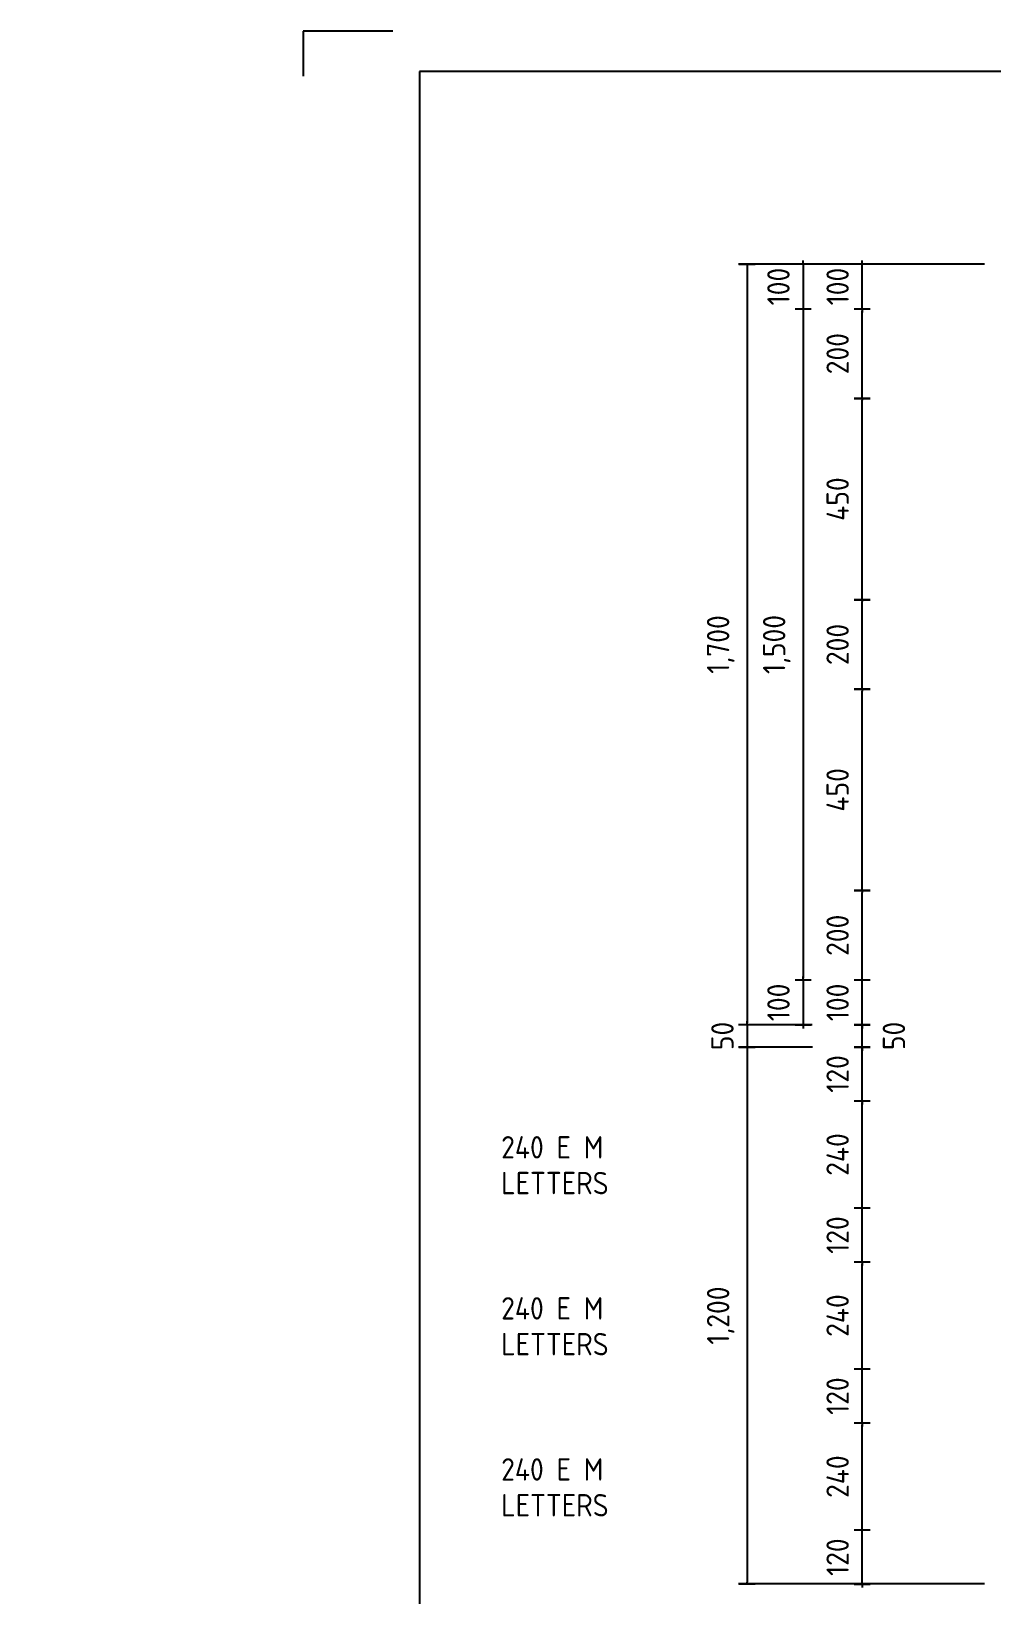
# Model space of a CAD drawing. Extents: x -30 to 420, y 0 to 297.
# Drawn here: x -30.4 to 76.9, y 122.3 to 297 of the extents above; entities that cross this region are included whole.
import ezdxf
from ezdxf.enums import TextEntityAlignment as Align

# ---------------------------------------------------------------- set-up
doc = ezdxf.new("R2010")
doc.units = 0
doc.header["$LTSCALE"] = 12
doc.header["$MEASUREMENT"] = 0
doc.layers.get('0').update_dxf_attribs({"linetype": 'CONTINUOUS'})
doc.layers.get('Defpoints').update_dxf_attribs({"linetype": 'CONTINUOUS'})
for name, color, linetype in [('COMMENTS', 4, 'CONTINUOUS'), ('L25', 1, 'CONTINUOUS'), ('L35', 3, 'CONTINUOUS'), ('T25', 1, 'CONTINUOUS'), ('TBLK18', 4, 'CONTINUOUS'), ('TBLK25', 1, 'CONTINUOUS'), ('TBLK35', 3, 'CONTINUOUS'), ('TBLK50', 7, 'CONTINUOUS')]:
    doc.layers.add(name, color=color, linetype=linetype)
doc.styles.add('ISO', font='iso')
doc.dimstyles.new('SIGNSDIM-20', dxfattribs={"dimtxt": 2.5, "dimasz": 0.2, "dimexe": 1.5, "dimexo": 2, "dimgap": 1.5, "dimtad": 1, "dimdec": 0, "dimlfac": 20, "dimrnd": 1, "dimdsep": 46, "dimlunit": 6, "dimtxsty": 'ISO', "dimblk": 'SGNDIM', "dimcen": 2.5, "dimse1": 1, "dimse2": 1, "dimadec": 0, "dimazin": 0, "dimtfac": 1, "dimtdec": 0, "dimtix": 1, "dimtmove": 0, "dimatfit": 3, "dimldrblk": 'SGNDIM', "dimfxl": 1, "dimtolj": 1, "dimtzin": 0, "dimarcsym": 0})

# ---------------------------------------------------------------- blocks, each defined once
blk = doc.blocks.new('BLK8DES')
at = {"layer": 'COMMENTS', "style": 'ISO'}
for s, p in [('240 E M', (0, 0)), ('LETTERS', (0, -4))]:
    blk.add_text(s, height=2.5, dxfattribs=at).set_placement(p)
blk = doc.blocks.new('BLK7DES')
at = {"layer": 'COMMENTS', "style": 'ISO'}
for s, p in [('240 E M', (0, 0)), ('LETTERS', (0, -4))]:
    blk.add_text(s, height=2.5, dxfattribs=at).set_placement(p)
blk = doc.blocks.new('BLK9DES')
at = {"layer": 'COMMENTS', "style": 'ISO'}
for s, p in [('240 E M', (0, 0)), ('LETTERS', (0, -4))]:
    blk.add_text(s, height=2.5, dxfattribs=at).set_placement(p)
blk = doc.blocks.new('A3BBLK')
at = {"layer": 'TBLK25'}
for p, q in [((10, 297), (0, 297)), ((0, 297), (0, 292))]:
    blk.add_line(p, q, dxfattribs=at)
at = {"layer": 'TBLK50'}
for p, q in [((415.5, 292.5), (13, 292.5)), ((13, 292.5), (13, 4.5))]:
    blk.add_line(p, q, dxfattribs=at)
blk = doc.blocks.new('a3_in_vtblk_trial')
blk.add_blockref('A3BBLK', (0, 0))
at = {"layer": 'TBLK18', "style": 'ISO'}
blk.add_attdef('MR_DIRECTORATE', text='', height=1.5, dxfattribs=at).set_placement((381.5, 67.12), align=Align.CENTER)
for tag, p in [('STREET_NAME', (355.51, 61.1)), ('SUBURB_POSTCODE', (388.49, 61.1)), ('TELEPHONE_NO.', (368.31, 58.84)), ('FAX_NO.', (393.56, 58.84))]:
    blk.add_attdef(tag, p, '', height=1.5, dxfattribs=at)
at = {"layer": 'TBLK25', "style": 'ISO'}
for tag, height, p in [('MR_BRANCH', 2, (381.5, 64.2)), ('ROAD_SECTION', 1.75, (384.5, 29.16)), ('SLK', 1.75, (384.5, 26.11)), ('CHAINAGE', 1.75, (384.5, 19.21)), ('DRG_TYPE_03', 1.75, (360.51, 11.5)), ('DRG_TYPE_02', 1.75, (360.51, 8.36)), ('DRG_TYPE_01', 1.75, (360.3, 5.42))]:
    blk.add_attdef(tag, text='', height=height, dxfattribs=at).set_placement(p, align=Align.CENTER)
for tag, p, height in [('FILE_NUMBER', (371.77, 53.24), 2.5), ('DESIGNED_/_DRAWN', (371.77, 48.49), 2), ('DATE', (405.68, 48.49), 2), ('VERIFIED', (371.77, 43.49), 2), ('DATE', (405.68, 43.4), 2), ('APPROVED', (371.77, 38.49), 2), ('DATE', (405.68, 38.39), 2), ('LOCAL_AUTHORITY', (370.48, 16.73), 1.25)]:
    blk.add_attdef(tag, p, '', height=height, dxfattribs=at)
at = {"layer": 'TBLK35', "style": 'ISO', "width": 0.9}
for tag, p in [('ROAD_PROJECT&NUMBER', (384.5, 32.23)), ('DRAWING_DESCRIPTION', (384.5, 22.29))]:
    blk.add_attdef(tag, text='', height=2.5, dxfattribs=at).set_placement(p, align=Align.CENTER)
at = {"layer": 'TBLK50', "style": 'ISO'}
blk.add_attdef('DRG_NUMBER', (370.5, 6.02), '', height=5, dxfattribs=at)
blk = doc.blocks.new('SGNDIM')
for p, q in [((0, 0), (-1, 0)), ((0, 4.5), (0, -4.5))]:
    blk.add_line(p, q)
blk = doc.blocks.new('*D8')
at = {"layer": 'Defpoints', "color": 0}
for p in [(59.74, 129.47), (62.45, 129.47), (59.74, 123.47)]:
    blk.add_point(p, dxfattribs=at)
at = {"layer": 'L25', "color": 0, "lineweight": -2}
for p, q in [((62.45, 129.67), (62.45, 129.87)), ((62.45, 123.47), (62.45, 129.47)), ((62.45, 123.27), (62.45, 123.07))]:
    blk.add_line(p, q, dxfattribs=at)
at = {"layer": 'L25', "color": 0, "lineweight": -2, "xscale": 0.2, "yscale": 0.2, "zscale": 0.2}
for p, rotation in [((62.45, 129.47), 270), ((62.45, 123.47), 90)]:
    blk.add_blockref('SGNDIM', p, dxfattribs=dict(at, rotation=rotation))
at = {"layer": 'L25', "color": 0, "insert": (59.7, 126.47), "char_height": 2.5, "attachment_point": 5, "rotation": 90, "style": 'ISO'}
blk.add_mtext('\\A1;120', dxfattribs=at)
blk = doc.blocks.new('*D9')
at = {"layer": 'Defpoints', "color": 0}
for p in [(62.45, 141.47), (62.45, 141.47), (59.74, 129.47)]:
    blk.add_point(p, dxfattribs=at)
at = {"layer": 'L25', "color": 0, "lineweight": -2}
blk.add_line((62.45, 129.67), (62.45, 141.27), dxfattribs=at)
at = {"layer": 'L25', "color": 0, "lineweight": -2, "xscale": 0.2, "yscale": 0.2, "zscale": 0.2}
for p, rotation in [((62.45, 141.47), 90), ((62.45, 129.47), 270)]:
    blk.add_blockref('SGNDIM', p, dxfattribs=dict(at, rotation=rotation))
at = {"layer": 'L25', "color": 0, "insert": (59.7, 135.47), "char_height": 2.5, "attachment_point": 5, "rotation": 90, "style": 'ISO'}
blk.add_mtext('\\A1;240', dxfattribs=at)
blk = doc.blocks.new('*D10')
at = {"layer": 'Defpoints', "color": 0}
for p in [(62.45, 147.47), (62.45, 147.47), (62.45, 141.47)]:
    blk.add_point(p, dxfattribs=at)
at = {"layer": 'L25', "color": 0, "lineweight": -2}
for p, q in [((62.45, 147.67), (62.45, 147.87)), ((62.45, 141.47), (62.45, 147.47)), ((62.45, 141.27), (62.45, 141.07))]:
    blk.add_line(p, q, dxfattribs=at)
at = {"layer": 'L25', "color": 0, "lineweight": -2, "xscale": 0.2, "yscale": 0.2, "zscale": 0.2}
for p, rotation in [((62.45, 147.47), 270), ((62.45, 141.47), 90)]:
    blk.add_blockref('SGNDIM', p, dxfattribs=dict(at, rotation=rotation))
at = {"layer": 'L25', "color": 0, "insert": (59.7, 144.47), "char_height": 2.5, "attachment_point": 5, "rotation": 90, "style": 'ISO'}
blk.add_mtext('\\A1;120', dxfattribs=at)
blk = doc.blocks.new('*D11')
at = {"layer": 'Defpoints', "color": 0}
for p in [(62.45, 159.47), (62.45, 159.47), (62.45, 147.47)]:
    blk.add_point(p, dxfattribs=at)
at = {"layer": 'L25', "color": 0, "lineweight": -2}
blk.add_line((62.45, 147.67), (62.45, 159.27), dxfattribs=at)
at = {"layer": 'L25', "color": 0, "lineweight": -2, "xscale": 0.2, "yscale": 0.2, "zscale": 0.2}
for p, rotation in [((62.45, 159.47), 90), ((62.45, 147.47), 270)]:
    blk.add_blockref('SGNDIM', p, dxfattribs=dict(at, rotation=rotation))
at = {"layer": 'L25', "color": 0, "insert": (59.7, 153.47), "char_height": 2.5, "attachment_point": 5, "rotation": 90, "style": 'ISO'}
blk.add_mtext('\\A1;240', dxfattribs=at)
blk = doc.blocks.new('*D12')
at = {"layer": 'Defpoints', "color": 0}
for p in [(62.45, 165.47), (62.45, 165.47), (62.45, 159.47)]:
    blk.add_point(p, dxfattribs=at)
at = {"layer": 'L25', "color": 0, "lineweight": -2}
for p, q in [((62.45, 165.67), (62.45, 165.87)), ((62.45, 159.47), (62.45, 165.47)), ((62.45, 159.27), (62.45, 159.07))]:
    blk.add_line(p, q, dxfattribs=at)
at = {"layer": 'L25', "color": 0, "lineweight": -2, "xscale": 0.2, "yscale": 0.2, "zscale": 0.2}
for p, rotation in [((62.45, 165.47), 270), ((62.45, 159.47), 90)]:
    blk.add_blockref('SGNDIM', p, dxfattribs=dict(at, rotation=rotation))
at = {"layer": 'L25', "color": 0, "insert": (59.7, 162.47), "char_height": 2.5, "attachment_point": 5, "rotation": 90, "style": 'ISO'}
blk.add_mtext('\\A1;120', dxfattribs=at)
blk = doc.blocks.new('*D13')
at = {"layer": 'Defpoints', "color": 0}
for p in [(62.45, 177.47), (62.45, 177.47), (62.45, 165.47)]:
    blk.add_point(p, dxfattribs=at)
at = {"layer": 'L25', "color": 0, "lineweight": -2}
blk.add_line((62.45, 165.67), (62.45, 177.27), dxfattribs=at)
at = {"layer": 'L25', "color": 0, "lineweight": -2, "xscale": 0.2, "yscale": 0.2, "zscale": 0.2}
for p, rotation in [((62.45, 177.47), 90), ((62.45, 165.47), 270)]:
    blk.add_blockref('SGNDIM', p, dxfattribs=dict(at, rotation=rotation))
at = {"layer": 'L25', "color": 0, "insert": (59.7, 171.47), "char_height": 2.5, "attachment_point": 5, "rotation": 90, "style": 'ISO'}
blk.add_mtext('\\A1;240', dxfattribs=at)
blk = doc.blocks.new('*D14')
at = {"layer": 'Defpoints', "color": 0}
for p in [(62.45, 183.47), (62.45, 183.47), (62.45, 177.47)]:
    blk.add_point(p, dxfattribs=at)
at = {"layer": 'L25', "color": 0, "lineweight": -2}
for p, q in [((62.45, 183.67), (62.45, 183.87)), ((62.45, 177.47), (62.45, 183.47)), ((62.45, 177.27), (62.45, 177.07))]:
    blk.add_line(p, q, dxfattribs=at)
at = {"layer": 'L25', "color": 0, "lineweight": -2, "xscale": 0.2, "yscale": 0.2, "zscale": 0.2}
for p, rotation in [((62.45, 183.47), 270), ((62.45, 177.47), 90)]:
    blk.add_blockref('SGNDIM', p, dxfattribs=dict(at, rotation=rotation))
at = {"layer": 'L25', "color": 0, "insert": (59.7, 180.47), "char_height": 2.5, "attachment_point": 5, "rotation": 90, "style": 'ISO'}
blk.add_mtext('\\A1;120', dxfattribs=at)
blk = doc.blocks.new('*D15')
at = {"layer": 'Defpoints', "color": 0}
for p in [(62.45, 190.97), (62.45, 190.97), (62.45, 185.97)]:
    blk.add_point(p, dxfattribs=at)
at = {"layer": 'L25', "color": 0, "lineweight": -2}
for p, q in [((62.45, 191.17), (62.45, 191.37)), ((62.45, 185.97), (62.45, 190.97)), ((62.45, 185.77), (62.45, 185.57))]:
    blk.add_line(p, q, dxfattribs=at)
at = {"layer": 'L25', "color": 0, "lineweight": -2, "xscale": 0.2, "yscale": 0.2, "zscale": 0.2}
for p, rotation in [((62.45, 190.97), 270), ((62.45, 185.97), 90)]:
    blk.add_blockref('SGNDIM', p, dxfattribs=dict(at, rotation=rotation))
at = {"layer": 'L25', "color": 0, "insert": (59.7, 188.47), "char_height": 2.5, "attachment_point": 5, "rotation": 90, "style": 'ISO'}
blk.add_mtext('\\A1;100', dxfattribs=at)
blk = doc.blocks.new('*D16')
at = {"layer": 'Defpoints', "color": 0}
for p in [(62.45, 200.97), (62.45, 200.97), (62.45, 190.97)]:
    blk.add_point(p, dxfattribs=at)
at = {"layer": 'L25', "color": 0, "lineweight": -2}
blk.add_line((62.45, 191.17), (62.45, 200.77), dxfattribs=at)
at = {"layer": 'L25', "color": 0, "lineweight": -2, "xscale": 0.2, "yscale": 0.2, "zscale": 0.2}
for p, rotation in [((62.45, 200.97), 90), ((62.45, 190.97), 270)]:
    blk.add_blockref('SGNDIM', p, dxfattribs=dict(at, rotation=rotation))
at = {"layer": 'L25', "color": 0, "insert": (59.7, 195.97), "char_height": 2.5, "attachment_point": 5, "rotation": 90, "style": 'ISO'}
blk.add_mtext('\\A1;200', dxfattribs=at)
blk = doc.blocks.new('*D17')
at = {"layer": 'Defpoints', "color": 0}
for p in [(62.45, 223.47), (62.45, 223.47), (62.45, 200.97)]:
    blk.add_point(p, dxfattribs=at)
at = {"layer": 'L25', "color": 0, "lineweight": -2}
blk.add_line((62.45, 201.17), (62.45, 223.27), dxfattribs=at)
at = {"layer": 'L25', "color": 0, "lineweight": -2, "xscale": 0.2, "yscale": 0.2, "zscale": 0.2}
for p, rotation in [((62.45, 223.47), 90), ((62.45, 200.97), 270)]:
    blk.add_blockref('SGNDIM', p, dxfattribs=dict(at, rotation=rotation))
at = {"layer": 'L25', "color": 0, "insert": (59.7, 212.22), "char_height": 2.5, "attachment_point": 5, "rotation": 90, "style": 'ISO'}
blk.add_mtext('\\A1;450', dxfattribs=at)
blk = doc.blocks.new('*D18')
at = {"layer": 'Defpoints', "color": 0}
for p in [(62.45, 233.47), (62.45, 233.47), (62.45, 223.47)]:
    blk.add_point(p, dxfattribs=at)
at = {"layer": 'L25', "color": 0, "lineweight": -2}
blk.add_line((62.45, 223.67), (62.45, 233.27), dxfattribs=at)
at = {"layer": 'L25', "color": 0, "lineweight": -2, "xscale": 0.2, "yscale": 0.2, "zscale": 0.2}
for p, rotation in [((62.45, 233.47), 90), ((62.45, 223.47), 270)]:
    blk.add_blockref('SGNDIM', p, dxfattribs=dict(at, rotation=rotation))
at = {"layer": 'L25', "color": 0, "insert": (59.7, 228.47), "char_height": 2.5, "attachment_point": 5, "rotation": 90, "style": 'ISO'}
blk.add_mtext('\\A1;200', dxfattribs=at)
blk = doc.blocks.new('*D19')
at = {"layer": 'Defpoints', "color": 0}
for p in [(62.45, 265.97), (62.45, 265.97), (62.45, 255.97)]:
    blk.add_point(p, dxfattribs=at)
at = {"layer": 'L25', "color": 0, "lineweight": -2}
blk.add_line((62.45, 256.17), (62.45, 265.77), dxfattribs=at)
at = {"layer": 'L25', "color": 0, "lineweight": -2, "xscale": 0.2, "yscale": 0.2, "zscale": 0.2}
for p, rotation in [((62.45, 265.97), 90), ((62.45, 255.97), 270)]:
    blk.add_blockref('SGNDIM', p, dxfattribs=dict(at, rotation=rotation))
at = {"layer": 'L25', "color": 0, "insert": (59.7, 260.97), "char_height": 2.5, "attachment_point": 5, "rotation": 90, "style": 'ISO'}
blk.add_mtext('\\A1;200', dxfattribs=at)
blk = doc.blocks.new('*D20')
at = {"layer": 'Defpoints', "color": 0}
for p in [(-10.38, 270.97), (62.45, 270.97), (62.45, 265.97)]:
    blk.add_point(p, dxfattribs=at)
at = {"layer": 'L25', "color": 0, "lineweight": -2}
for p, q in [((62.45, 271.17), (62.45, 271.37)), ((62.45, 265.97), (62.45, 270.97)), ((62.45, 265.77), (62.45, 265.57))]:
    blk.add_line(p, q, dxfattribs=at)
at = {"layer": 'L25', "color": 0, "lineweight": -2, "xscale": 0.2, "yscale": 0.2, "zscale": 0.2}
for p, rotation in [((62.45, 270.97), 270), ((62.45, 265.97), 90)]:
    blk.add_blockref('SGNDIM', p, dxfattribs=dict(at, rotation=rotation))
at = {"layer": 'L25', "color": 0, "insert": (59.7, 268.47), "char_height": 2.5, "attachment_point": 5, "rotation": 90, "style": 'ISO'}
blk.add_mtext('\\A1;100', dxfattribs=at)
blk = doc.blocks.new('*D21')
at = {"layer": 'Defpoints', "color": 0}
for p in [(62.45, 255.97), (62.45, 255.97), (62.45, 233.47)]:
    blk.add_point(p, dxfattribs=at)
at = {"layer": 'L25', "color": 0, "lineweight": -2}
blk.add_line((62.45, 233.67), (62.45, 255.77), dxfattribs=at)
at = {"layer": 'L25', "color": 0, "lineweight": -2, "xscale": 0.2, "yscale": 0.2, "zscale": 0.2}
for p, rotation in [((62.45, 255.97), 90), ((62.45, 233.47), 270)]:
    blk.add_blockref('SGNDIM', p, dxfattribs=dict(at, rotation=rotation))
at = {"layer": 'L25', "color": 0, "insert": (59.7, 244.72), "char_height": 2.5, "attachment_point": 5, "rotation": 90, "style": 'ISO'}
blk.add_mtext('\\A1;450', dxfattribs=at)
blk = doc.blocks.new('*D22')
at = {"layer": 'Defpoints', "color": 0}
for p in [(50.03, 270.97), (49.58, 185.97), (50.03, 185.97)]:
    blk.add_point(p, dxfattribs=at)
at = {"layer": 'L25', "color": 0, "lineweight": -2}
blk.add_line((49.58, 270.77), (49.58, 186.17), dxfattribs=at)
at = {"layer": 'L25', "color": 0, "lineweight": -2, "xscale": 0.2, "yscale": 0.2, "zscale": 0.2}
for p, rotation in [((49.58, 270.97), 90), ((49.58, 185.97), 270)]:
    blk.add_blockref('SGNDIM', p, dxfattribs=dict(at, rotation=rotation))
at = {"layer": 'L25', "color": 0, "insert": (46.64, 228.47), "char_height": 2.5, "attachment_point": 5, "rotation": 90, "style": 'ISO'}
blk.add_mtext('\\A1;1,700', dxfattribs=at)
blk = doc.blocks.new('*D23')
at = {"layer": 'Defpoints', "color": 0}
for p in [(50.03, 185.97), (49.58, 183.47), (49.58, 183.47)]:
    blk.add_point(p, dxfattribs=at)
at = {"layer": 'L25', "color": 0, "lineweight": -2}
for p, q in [((49.58, 186.17), (49.58, 186.37)), ((49.58, 185.97), (49.58, 183.47)), ((49.58, 183.27), (49.58, 183.07))]:
    blk.add_line(p, q, dxfattribs=at)
at = {"layer": 'L25', "color": 0, "lineweight": -2, "xscale": 0.2, "yscale": 0.2, "zscale": 0.2}
for p, rotation in [((49.58, 185.97), 270), ((49.58, 183.47), 90)]:
    blk.add_blockref('SGNDIM', p, dxfattribs=dict(at, rotation=rotation))
at = {"layer": 'L25', "color": 0, "insert": (46.83, 184.72), "char_height": 2.5, "attachment_point": 5, "rotation": 90, "style": 'ISO'}
blk.add_mtext('\\A1;50', dxfattribs=at)
blk = doc.blocks.new('*D24')
at = {"layer": 'Defpoints', "color": 0}
for p in [(49.58, 183.47), (49.58, 123.47), (49.58, 123.47)]:
    blk.add_point(p, dxfattribs=at)
at = {"layer": 'L25', "color": 0, "lineweight": -2}
blk.add_line((49.58, 183.27), (49.58, 123.67), dxfattribs=at)
at = {"layer": 'L25', "color": 0, "lineweight": -2, "xscale": 0.2, "yscale": 0.2, "zscale": 0.2}
for p, rotation in [((49.58, 183.47), 90), ((49.58, 123.47), 270)]:
    blk.add_blockref('SGNDIM', p, dxfattribs=dict(at, rotation=rotation))
at = {"layer": 'L25', "color": 0, "insert": (46.64, 153.47), "char_height": 2.5, "attachment_point": 5, "rotation": 90, "style": 'ISO'}
blk.add_mtext('\\A1;1,200', dxfattribs=at)
blk = doc.blocks.new('*D68')
at = {"layer": 'Defpoints', "color": 0}
for p in [(62.45, 270.97), (55.84, 265.97), (62.45, 265.97)]:
    blk.add_point(p, dxfattribs=at)
at = {"layer": 'L25', "color": 0, "lineweight": -2}
for p, q in [((55.84, 271.17), (55.84, 271.37)), ((55.84, 270.97), (55.84, 265.97)), ((55.84, 265.77), (55.84, 265.57))]:
    blk.add_line(p, q, dxfattribs=at)
at = {"layer": 'L25', "color": 0, "lineweight": -2, "xscale": 0.2, "yscale": 0.2, "zscale": 0.2}
for p, rotation in [((55.84, 270.97), 270), ((55.84, 265.97), 90)]:
    blk.add_blockref('SGNDIM', p, dxfattribs=dict(at, rotation=rotation))
at = {"layer": 'L25', "color": 0, "insert": (53.09, 268.47), "char_height": 2.5, "attachment_point": 5, "rotation": 90, "style": 'ISO'}
blk.add_mtext('\\A1;100', dxfattribs=at)
blk = doc.blocks.new('*D69')
at = {"layer": 'Defpoints', "color": 0}
for p in [(62.45, 265.97), (55.84, 190.97), (55.84, 190.97)]:
    blk.add_point(p, dxfattribs=at)
at = {"layer": 'L25', "color": 0, "lineweight": -2}
blk.add_line((55.84, 265.77), (55.84, 191.17), dxfattribs=at)
at = {"layer": 'L25', "color": 0, "lineweight": -2, "xscale": 0.2, "yscale": 0.2, "zscale": 0.2}
for p, rotation in [((55.84, 265.97), 90), ((55.84, 190.97), 270)]:
    blk.add_blockref('SGNDIM', p, dxfattribs=dict(at, rotation=rotation))
at = {"layer": 'L25', "color": 0, "insert": (52.9, 228.47), "char_height": 2.5, "attachment_point": 5, "rotation": 90, "style": 'ISO'}
blk.add_mtext('\\A1;1,500', dxfattribs=at)
blk = doc.blocks.new('*D70')
at = {"layer": 'Defpoints', "color": 0}
for p in [(55.84, 190.97), (-30.38, 185.97), (55.84, 185.97)]:
    blk.add_point(p, dxfattribs=at)
at = {"layer": 'L25', "color": 0, "lineweight": -2}
for p, q in [((55.84, 191.17), (55.84, 191.37)), ((55.84, 190.97), (55.84, 185.97)), ((55.84, 185.77), (55.84, 185.57))]:
    blk.add_line(p, q, dxfattribs=at)
at = {"layer": 'L25', "color": 0, "lineweight": -2, "xscale": 0.2, "yscale": 0.2, "zscale": 0.2}
for p, rotation in [((55.84, 190.97), 270), ((55.84, 185.97), 90)]:
    blk.add_blockref('SGNDIM', p, dxfattribs=dict(at, rotation=rotation))
at = {"layer": 'L25', "color": 0, "insert": (53.09, 188.47), "char_height": 2.5, "attachment_point": 5, "rotation": 90, "style": 'ISO'}
blk.add_mtext('\\A1;100', dxfattribs=at)

msp = doc.modelspace()

# ---------------------------------------------------------------- linework, layer by layer
at = {"layer": 'L25'}
for p, q in [((62.451, 186.172), (62.451, 186.372)), ((62.451, 183.472), (62.451, 185.972)), ((62.451, 183.272), (62.451, 183.072))]:
    msp.add_line(p, q, dxfattribs=at)
at = {"layer": 'T25'}
for p, q in [((76.112, 270.972), (48.612, 270.972)), ((56.848, 185.972), (48.612, 185.972)), ((56.904, 183.472), (48.612, 183.472)), ((76.112, 123.472), (48.612, 123.472)), ((76.112, 123.472), (55.249, 123.472))]:
    msp.add_line(p, q, dxfattribs=at)

# ---------------------------------------------------------------- block references
at = {"layer": 'L25'}
msp.add_blockref('a3_in_vtblk_trial', (0, 0), dxfattribs=at)
at = {"layer": 'L25', "xscale": 0.2, "yscale": 0.2, "zscale": 0.2}
for p, rotation in [((62.451, 185.972), 270), ((62.451, 183.472), 90)]:
    msp.add_blockref('SGNDIM', p, dxfattribs=dict(at, rotation=rotation))
at = {"layer": 'L35'}
for name, p in [('BLK8DES', (22.112, 171.026)), ('BLK7DES', (22.112, 153.026)), ('BLK9DES', (22.112, 135.026))]:
    msp.add_blockref(name, p, dxfattribs=at)

# ---------------------------------------------------------------- texts
at = {"layer": 'L25', "insert": (65.987, 184.722), "char_height": 2.5, "attachment_point": 5, "rotation": 90, "style": 'ISO'}
msp.add_mtext('\\A1;50', dxfattribs=at)

# ---------------------------------------------------------------- dimensions: what is measured, and where the dimension line sits
at = {"layer": 'L25'}
for base, p1, p2, picture, middle in [((62.451, 270.972), (62.451, 265.972), (-10.377, 270.972), '*D20', (59.701, 268.472)), ((55.839, 190.972), (62.451, 265.973), (55.839, 190.972), '*D69', (52.902, 228.473)), ((62.451, 265.972), (62.451, 255.972), (62.451, 265.972), '*D19', (59.701, 260.972)), ((62.451, 233.472), (62.451, 223.472), (62.451, 233.472), '*D18', (59.701, 228.472)), ((62.451, 223.472), (62.451, 200.972), (62.451, 223.472), '*D17', (59.701, 212.222)), ((62.451, 200.972), (62.451, 190.972), (62.451, 200.972), '*D16', (59.701, 195.972)), ((55.839, 185.972), (55.839, 190.972), (-30.377, 185.972), '*D70', (53.089, 188.472)), ((62.451, 190.972), (62.451, 185.972), (62.451, 190.972), '*D15', (59.701, 188.472)), ((49.581, 183.472), (50.032, 185.972), (49.581, 183.472), '*D23', (46.831, 184.722)), ((49.581, 123.472), (49.581, 183.472), (49.581, 123.472), '*D24', (46.644, 153.472)), ((62.451, 183.472), (62.451, 177.472), (62.451, 183.472), '*D14', (59.701, 180.472)), ((62.451, 177.472), (62.451, 165.472), (62.451, 177.472), '*D13', (59.701, 171.472)), ((62.451, 165.472), (62.451, 159.472), (62.451, 165.472), '*D12', (59.701, 162.472)), ((62.451, 159.472), (62.451, 147.472), (62.451, 159.472), '*D11', (59.701, 153.472)), ((62.451, 147.472), (62.451, 141.472), (62.451, 147.472), '*D10', (59.701, 144.472)), ((62.451, 141.472), (59.743, 129.472), (62.451, 141.472), '*D9', (59.701, 135.472))]:
    dim = msp.add_linear_dim(base=base, p1=p1, p2=p2, angle=90, dimstyle='SIGNSDIM-20', override={"dimtmove": 1}, dxfattribs=at)
    dim.commit()
    dim.dimension.update_dxf_attribs({"geometry": picture, "text_midpoint": middle})
for base, p1, p2, picture, middle in [((49.581, 185.972), (50.032, 270.972), (50.032, 185.972), '*D22', (46.644, 228.472)), ((55.839, 265.973), (62.451, 270.972), (62.451, 265.973), '*D68', (53.089, 268.473)), ((62.451, 255.972), (62.451, 233.472), (62.451, 255.972), '*D21', (59.701, 244.722)), ((62.451, 129.472), (59.743, 123.472), (59.743, 129.472), '*D8', (59.701, 126.472))]:
    dim = msp.add_linear_dim(base=base, p1=p1, p2=p2, angle=90, dimstyle='SIGNSDIM-20', dxfattribs=at)
    dim.commit()
    dim.dimension.update_dxf_attribs({"geometry": picture, "text_midpoint": middle})

doc.saveas('drawing.dxf')
